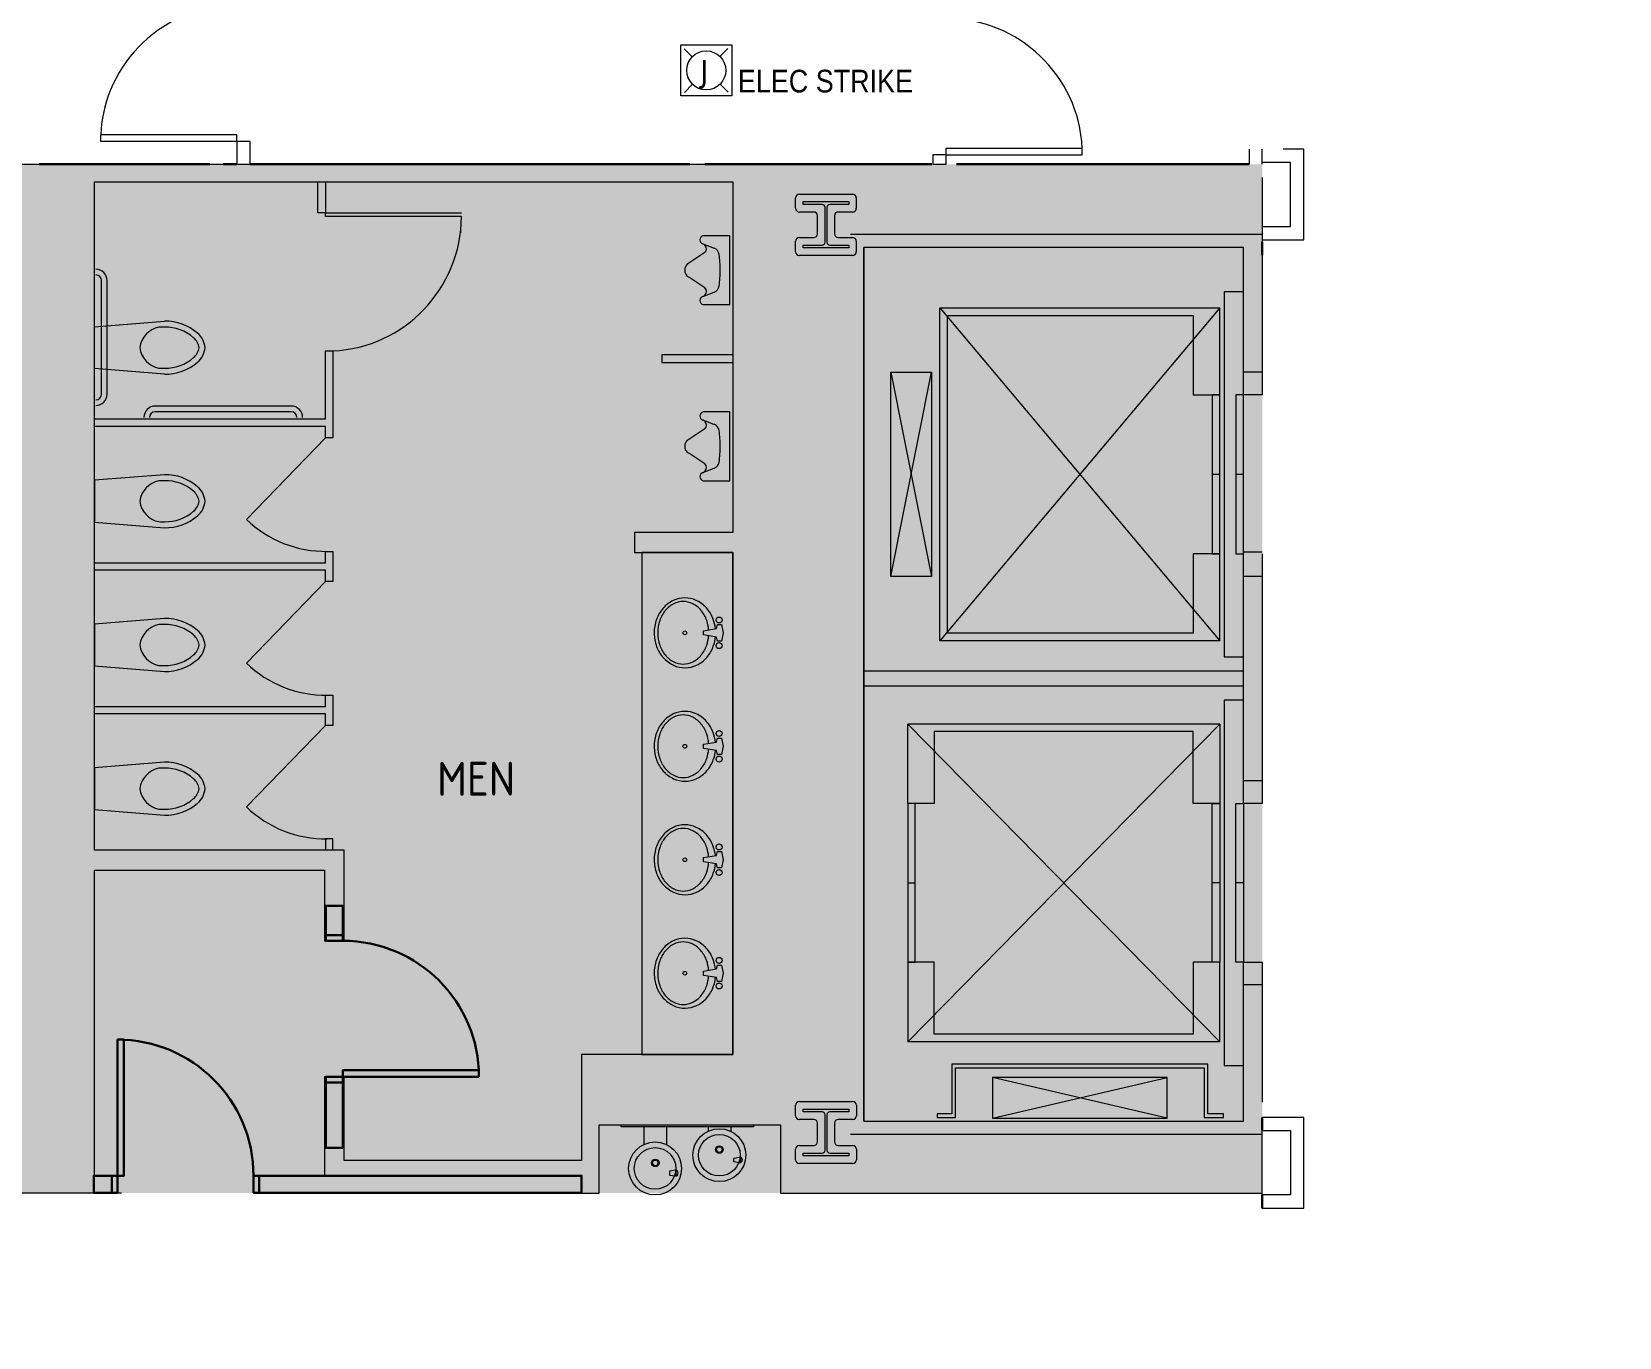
# Model space of a CAD drawing. Header units: inches. Extents: x 1 to 4637, y -664 to 702.
# Drawn here: x 2008 to 2427.8, y -156.7 to 188.4 of the extents above; entities that cross this region are included whole.
import ezdxf

# ---------------------------------------------------------------- set-up
doc = ezdxf.new("R2010")
doc.units = ezdxf.units.IN
doc.header["$MEASUREMENT"] = 0
for name, color, linetype, lineweight in [('A-ANNO-NOTE', 131, 'Continuous', 20), ('A-DETL-GENF', 92, 'Continuous', 9), ('A-DOOR', 31, 'Continuous', 9), ('A-WALL', 113, 'Continuous', 50), ('A-WALL-PATT', 111, 'Continuous', 13), ('B-BASE', 7, 'Continuous', 9), ('E-ELEC-FIXT-IDEN', 2, 'Continuous', 9), ('I-WALL', 2, 'Continuous', 9), ('MA-2900-8th-120718_dwg', 7, 'Continuous', 9), ('NABCA_dwg', 8, 'Continuous', 9), ('Q-CASE', 31, 'Continuous', 9), ('WB-N-Part', 7, 'Continuous', 9)]:
    doc.layers.add(name, color=color, linetype=linetype, lineweight=lineweight)
doc.styles.add('Arial_2', font='arial.ttf', dxfattribs={"width": 0.85, "height": 6})
doc.styles.add('ISOCP', font='isocp___.ttf', dxfattribs={"height": 9})
doc.styles.add('Tahoma', font='tahoma.ttf', dxfattribs={"height": 6})

# ---------------------------------------------------------------- blocks, each defined once
blk = doc.blocks.new('Single-Flush - 36_ x 96_-2399082-New Construction - Tel_Data_Elec Plan')
at = {"layer": 'A-DOOR', "color": 250, "lineweight": 20}
for p, q in [((16.25, -1.75), (16.25, -37.77)), ((18, -1.75), (16.25, -1.75)), ((18, -1.75), (18, -37.77)), ((18, -37.77), (16.25, -37.77))]:
    blk.add_line(p, q, dxfattribs=at)
at = {"layer": 'A-DOOR'}
blk.add_arc((18, -1.75), 36.07, 180, 267.2188, dxfattribs=at)
blk = doc.blocks.new('Single-Flush - 36_ x 96_-2399245-New Construction - Tel_Data_Elec Plan')
at = {"layer": 'A-DOOR', "color": 250, "lineweight": 20}
for p, q in [((16.25, 1.75), (16.25, 37.77)), ((18, 37.77), (16.25, 37.77)), ((18, 1.75), (18, 37.77)), ((18, 1.75), (16.25, 1.75))]:
    blk.add_line(p, q, dxfattribs=at)
at = {"layer": 'A-DOOR'}
blk.add_arc((18, 1.75), 36.07, 92.7812, 180, dxfattribs=at)
blk = doc.blocks.new('NABCA_dwg_MA-2900-8th-120718_dwg-2391440-New Construction - Test Fit Plan-2421454-New Construction - Tel_Data_Elec Plan')
at = {"layer": 'A-DOOR'}
h = blk.add_hatch(color=7, dxfattribs=at)
h.paths.add_polyline_path([(-7315.45, -3329.91), (-7310.95, -3329.91), (-7310.95, -3328.41), (-7315.45, -3328.41)], flags=0)
h.paths.add_polyline_path([(-7310.95, -3292.41), (-7310.95, -3290.91), (-7315.45, -3290.91), (-7315.45, -3292.41), (-7315.08, -3292.41)], flags=0)
h = blk.add_hatch(color=7, dxfattribs=at)
h.paths.add_polyline_path([(-7370.57, -3359.04), (-7370.57, -3354.54), (-7372.07, -3354.54), (-7372.07, -3359.04)], flags=0)
h.paths.add_polyline_path([(-7334.57, -3359.04), (-7333.07, -3359.04), (-7333.07, -3354.54), (-7334.57, -3354.54), (-7334.57, -3357.87)], flags=0)
at = {"layer": 'A-WALL-PATT', "lineweight": 9}
blk.add_hatch(color=7, dxfattribs=at).paths.add_polyline_path([(-7154.96, -3090.6), (-7067.83, -3090.6), (-7067.83, -3087.1), (-7759.87, -3087.1), (-7759.87, -3090.6), (-7161.8, -3090.6)], flags=0)
h = blk.add_hatch(color=7, dxfattribs=at)
h.paths.add_polyline_path([(-7315.45, -3347.16), (-7310.95, -3347.16), (-7310.95, -3329.91), (-7315.45, -3329.91), (-7315.45, -3339.19)], flags=0)
h.paths.add_polyline_path([(-7315.14, -3290.91), (-7310.95, -3290.91), (-7310.95, -3283.16), (-7315.45, -3283.16), (-7315.45, -3290.91)], flags=0)
h = blk.add_hatch(color=7, dxfattribs=at)
h.paths.add_polyline_path([(-7372.07, -3359.04), (-7372.07, -3354.54), (-7376.82, -3354.54), (-7376.82, -3359.04), (-7376.57, -3359.04)], flags=0)
h.paths.add_polyline_path([(-7315.82, -3359.04), (-7247.82, -3359.04), (-7247.82, -3354.54), (-7333.07, -3354.54), (-7333.07, -3359.04)], flags=0)
at = {"layer": 'B-BASE'}
h = blk.add_hatch(color=256, dxfattribs=at)
h.paths.add_polyline_path([(-7593.5, -3338.14), (-7593.5, -3342.64), (-7598.75, -3342.64), (-7598.75, -3338.14), (-7595, -3338.14)], flags=0)
h.paths.add_polyline_path([(-7557.5, -3342.64), (-7557.5, -3338.14), (-7542.25, -3338.14), (-7542.25, -3342.64), (-7556, -3342.64)], flags=0)
h.paths.add_polyline_path([(-7286.46, -3359.1), (-7243.2, -3359.1), (-7243.2, -3341.1), (-7195.2, -3341.1), (-7195.2, -3359.1), (-7067.83, -3359.1), (-7067.83, -3298.1), (-7072.83, -3298.1), (-7072.83, -3340.1), (-7173.2, -3340.1), (-7173.2, -3225.1), (-7072.83, -3225.1), (-7072.83, -3256.1), (-7067.83, -3256.1), (-7067.83, -3190.1), (-7072.83, -3190.1), (-7072.83, -3221.1), (-7173.2, -3221.1), (-7173.2, -3109.1), (-7072.83, -3109.1), (-7072.83, -3148.1), (-7067.83, -3148.1), (-7067.83, -3090.6), (-7462.51, -3090.6), (-7462.51, -3091.48), (-7745.1, -3090.61), (-7745.11, -3090.6), (-7759.87, -3090.65), (-7759.87, -3091.1), (-7761.87, -3091.1), (-7761.87, -3182.48), (-7859, -3182.48), (-7859, -3354.54), (-7857.87, -3354.48), (-7857.87, -3187.1), (-7761.87, -3187.1), (-7761.87, -3354.48), (-7815.5, -3354.48), (-7815.5, -3354.54), (-7740.21, -3354.54), (-7740.21, -3116.1), (-7640.21, -3116.1), (-7640.17, -3354.54), (-7640, -3354.54), (-7640, -3359.04), (-7698.21, -3359.04), (-7698.21, -3359.1), (-7632.09, -3359.1), (-7632.09, -3350.85), (-7615.35, -3350.85), (-7615.35, -3359.1), (-7602.73, -3359.1), (-7602.73, -3356.45), (-7593.52, -3356.45), (-7593.52, -3356.39), (-7598.75, -3356.39), (-7598.75, -3351.89), (-7593.43, -3351.89), (-7593.43, -3351.83), (-7599.48, -3351.83), (-7599.48, -3342.7), (-7593.48, -3342.7), (-7593.5, -3338.08), (-7599.48, -3338.08), (-7599.48, -3131.23), (-7439.82, -3131.23), (-7439.82, -3142.6), (-7396.82, -3142.6), (-7396.82, -3327.98), (-7539.48, -3327.98), (-7539.48, -3338.08), (-7557.52, -3338.08), (-7557.5, -3342.7), (-7551.48, -3342.7), (-7551.48, -3351.83), (-7557.48, -3351.83), (-7557.48, -3356.45), (-7551.48, -3356.45), (-7551.48, -3359.1), (-7370.57, -3359.1), (-7370.57, -3359.04), (-7376.82, -3359.04), (-7376.82, -3354.54), (-7370.57, -3354.54), (-7370.57, -3354.48), (-7376.57, -3354.48), (-7376.57, -3273.73), (-7315.82, -3273.73), (-7315.82, -3292.39), (-7315.45, -3292.39), (-7315.45, -3283.16), (-7310.95, -3283.16), (-7310.95, -3292.39), (-7310.57, -3292.39), (-7310.57, -3268.48), (-7376.57, -3268.48), (-7376.57, -3091.73), (-7207.85, -3091.73), (-7207.85, -3184.5), (-7233.85, -3184.5), (-7233.85, -3189.75), (-7207.85, -3189.75), (-7207.85, -3322.48), (-7247.82, -3322.48), (-7247.82, -3350.48), (-7310.57, -3350.48), (-7310.57, -3328.39), (-7315.82, -3328.41), (-7315.82, -3354.48), (-7334.57, -3354.48), (-7334.57, -3354.54), (-7247.82, -3354.54), (-7247.82, -3359.04), (-7334.57, -3359.04), (-7334.57, -3359.1), (-7289.96, -3359.1)], flags=0)
h.paths.add_polyline_path([(-7815.5, -3359.1), (-7734.21, -3359.1), (-7734.25, -3359.04), (-7815.5, -3359.04)], flags=0)
h.paths.add_polyline_path([(-7538.82, -3354.16), (-7549.72, -3350.07), (-7549.98, -3350.33), (-7549.98, -3349.98), (-7537.13, -3349.98), (-7537.99, -3352.1)], flags=0)
h.paths.add_polyline_path([(-7421.68, -3358.66), (-7538.82, -3358.66), (-7538.82, -3354.16), (-7396.82, -3354.16), (-7396.82, -3358.66)], flags=0)
h.paths.add_polyline_path([(-7548.14, -3357.6), (-7549.98, -3357.6), (-7549.98, -3352.1), (-7538.82, -3354.16), (-7548.14, -3357.03), (-7544.89, -3357.6)], flags=0)
h.paths.add_polyline_path([(-7554.5, -3356.39), (-7557.37, -3356.39), (-7557.37, -3351.89), (-7554.5, -3351.92), (-7554.5, -3354.59)], flags=0)
h.paths.add_polyline_path([(-7310.95, -3347.16), (-7315.45, -3347.16), (-7315.45, -3328.41), (-7310.95, -3328.41), (-7310.95, -3338.07)], flags=0)
h.paths.add_polyline_path([(-7526.75, -3345.6), (-7535.35, -3345.6), (-7535.35, -3333.6), (-7465.31, -3333.6), (-7465.31, -3345.6), (-7501.75, -3345.6)], flags=0)
h.paths.add_polyline_path([(-7396.82, -3345.6), (-7441.17, -3345.6), (-7441.17, -3333.6), (-7396.82, -3333.6)], flags=0)
h.paths.add_polyline_path([(-7626.98, -3334.58), (-7626.98, -3257.19), (-7602.98, -3257.19), (-7602.98, -3334.58), (-7615.35, -3334.58)], flags=0)
h.paths.add_polyline_path([(-7632.09, -3253.69), (-7632.09, -3184.57), (-7604.32, -3184.57), (-7604.32, -3253.69), (-7626.98, -3253.69)], flags=0)
h.paths.add_polyline_path([(-7629.21, -3181.07), (-7629.21, -3115.13), (-7602.98, -3115.13), (-7602.98, -3181.07), (-7626.98, -3181.07)], flags=0)
h.paths.add_polyline_path([(-7757.21, -3171.83), (-7757.21, -3168.2), (-7749.21, -3143.68), (-7749.21, -3145.6), (-7756.1, -3168.2)], flags=0)
h.paths.add_polyline_path([(-7421.68, -3139.1), (-7436.32, -3139.1), (-7436.32, -3115.1), (-7400.32, -3115.1), (-7400.32, -3139.1)], flags=0)
h.paths.add_polyline_path([(-7537.19, -3125.6), (-7599.48, -3125.6), (-7599.48, -3113.6), (-7463.01, -3113.6), (-7463.01, -3125.6), (-7533.69, -3125.6)], flags=0)
h.paths.add_polyline_path([(-7752.84, -3107.1), (-7752.84, -3101.24), (-7747.86, -3107.1), (-7749.21, -3107.1)], flags=0)
at = {"layer": 'A-DOOR', "color": 10, "lineweight": 30, "flags": 128}
for points in [[(-7315.45, -3290.91), (-7315.45, -3292.41), (-7310.95, -3292.41), (-7310.95, -3290.91)], [(-7370.57, -3318.54), (-7368.82, -3318.54), (-7368.82, -3354.54), (-7370.57, -3354.54)], [(-7310.95, -3329.91), (-7310.95, -3328.41), (-7315.45, -3328.41), (-7315.45, -3329.91)], [(-7274.95, -3328.41), (-7274.95, -3326.66), (-7310.95, -3326.66), (-7310.95, -3328.41)], [(-7372.07, -3354.54), (-7370.57, -3354.54), (-7370.57, -3359.04), (-7372.07, -3359.04)], [(-7334.57, -3359.04), (-7334.57, -3354.54), (-7333.07, -3354.54), (-7333.07, -3359.04)]]:
    blk.add_lwpolyline(points, close=True, dxfattribs=at)
at = {"layer": 'A-DOOR', "color": 10, "lineweight": 30}
for centre in [(-7310.95, -3328.41), (-7370.57, -3354.54)]:
    blk.add_arc(centre, 36, 0, 90, dxfattribs=at)
at = {"layer": 'A-WALL', "color": 10, "lineweight": 30}
for p, q in [((-7346.08, -3087.1), (-7391.21, -3087.1)), ((-7338.96, -3087.1), (-7342.58, -3087.1)), ((-7219.21, -3087.1), (-7335.46, -3087.1)), ((-7155.21, -3087.1), (-7215.21, -3087.1)), ((-7071.33, -3087.1), (-7148.68, -3087.1)), ((-7067.83, -3107.6), (-7067.83, -3111.1)), ((-7067.83, -3339.1), (-7067.83, -3342.6)), ((-7067.83, -3359.6), (-7067.83, -3363.1))]:
    blk.add_line(p, q, dxfattribs=at)
at = {"layer": 'A-WALL', "color": 10, "lineweight": 30, "flags": 128}
for points in [[(-7310.95, -3290.91), (-7310.95, -3283.16), (-7315.45, -3283.16), (-7315.45, -3290.91)], [(-7310.95, -3347.16), (-7310.95, -3329.91), (-7315.45, -3329.91), (-7315.45, -3347.16)], [(-7376.82, -3359.04), (-7372.07, -3359.04), (-7372.07, -3354.54), (-7376.82, -3354.54)], [(-7333.07, -3359.04), (-7247.82, -3359.04), (-7247.82, -3354.54), (-7333.07, -3354.54)]]:
    blk.add_lwpolyline(points, close=True, dxfattribs=at)
at = {"layer": 'B-BASE'}
for p, q in [((-7067.83, -3090.6), (-7067.83, -3107.6)), ((-7191.22, -3098.73), (-7191.22, -3095.98)), ((-7190.22, -3094.98), (-7176.18, -3094.98)), ((-7175.18, -3095.98), (-7175.18, -3098.73)), ((-7186.45, -3099.73), (-7190.22, -3099.73)), ((-7185.45, -3105.48), (-7185.45, -3100.73)), ((-7183.45, -3107.73), (-7183.45, -3098.48)), ((-7182.95, -3098.48), (-7182.95, -3107.73)), ((-7180.95, -3100.73), (-7180.95, -3105.48)), ((-7176.18, -3099.73), (-7179.95, -3099.73)), ((-7279.82, -3104.2), (-7279.82, -3105.2)), ((-7176.7, -3105.6), (-7067.83, -3105.6)), ((-7191.22, -3110.23), (-7191.22, -3107.48)), ((-7190.22, -3106.48), (-7186.45, -3106.48)), ((-7179.95, -3106.48), (-7176.18, -3106.48)), ((-7175.18, -3107.48), (-7175.18, -3110.23)), ((-7173.2, -3340.1), (-7173.2, -3109.1)), ((-7176.18, -3111.23), (-7190.22, -3111.23)), ((-7374.76, -3147.88), (-7374.76, -3117.88)), ((-7373.26, -3147.88), (-7373.26, -3117.88)), ((-7067.83, -3142.1), (-7072.83, -3142.1)), ((-7324.57, -3151.04), (-7360.57, -3151.04)), ((-7324.57, -3152.54), (-7360.57, -3152.54)), ((-7315.57, -3159.45), (-7336.44, -3181.01)), ((-7079.08, -3169.1), (-7081.08, -3169.1)), ((-7072.83, -3169.1), (-7074.83, -3169.1)), ((-7067.83, -3189.67), (-7072.83, -3189.67)), ((-7315.57, -3197.45), (-7336.44, -3219.01)), ((-7067.83, -3196.1), (-7072.83, -3196.1)), ((-7072.83, -3221.1), (-7173.2, -3221.1)), ((-7072.83, -3225.1), (-7173.2, -3225.1)), ((-7315.57, -3235.45), (-7336.44, -3257.01)), ((-7079.08, -3235.1), (-7161.58, -3235.1)), ((-7067.83, -3250.1), (-7072.83, -3250.1)), ((-7161.58, -3277.1), (-7159.58, -3277.1)), ((-7079.08, -3277.1), (-7081.08, -3277.1)), ((-7072.83, -3277.1), (-7074.83, -3277.1)), ((-7067.83, -3304.1), (-7072.83, -3304.1)), ((-7191.24, -3338.66), (-7191.24, -3335.91)), ((-7190.24, -3334.91), (-7176.16, -3334.91)), ((-7175.16, -3335.91), (-7175.16, -3338.66)), ((-7186.45, -3339.66), (-7190.24, -3339.66)), ((-7185.45, -3345.54), (-7185.45, -3340.66)), ((-7183.45, -3347.79), (-7183.45, -3338.41)), ((-7182.95, -3338.41), (-7182.95, -3347.79)), ((-7180.95, -3340.66), (-7180.95, -3345.54)), ((-7176.16, -3339.66), (-7179.95, -3339.66)), ((-7067.83, -3343.6), (-7176.7, -3343.6)), ((-7191.24, -3350.29), (-7191.24, -3347.54)), ((-7190.24, -3346.54), (-7186.45, -3346.54)), ((-7179.95, -3346.54), (-7176.16, -3346.54)), ((-7175.16, -3347.54), (-7175.16, -3350.29)), ((-7176.16, -3351.29), (-7190.24, -3351.29)), ((-7370.57, -3359.1), (-7370.57, -3359.04))]:
    blk.add_line(p, q, dxfattribs=at)
at = {"layer": 'B-BASE', "flags": 128}
for points in [[(-7310.95, -3292.39), (-7310.57, -3292.39), (-7310.57, -3268.48), (-7376.57, -3268.48), (-7376.57, -3091.73), (-7207.85, -3091.73), (-7207.85, -3184.5), (-7233.85, -3184.5), (-7233.85, -3189.75), (-7207.85, -3189.75), (-7207.85, -3322.48), (-7207.85, -3189.75), (-7231.85, -3189.75), (-7231.85, -3322.48), (-7207.85, -3322.48), (-7247.82, -3322.48), (-7247.82, -3350.48), (-7310.57, -3350.48), (-7310.57, -3328.39), (-7315.82, -3328.39), (-7315.82, -3354.48), (-7334.57, -3354.48), (-7334.57, -3354.54)], [(-7315.57, -3091.73), (-7315.57, -3099.95), (-7317.57, -3099.95), (-7317.57, -3091.73)], [(-7184.2, -3097.73), (-7189.22, -3097.73), (-7189.22, -3096.98), (-7177.18, -3096.98), (-7177.18, -3097.73), (-7182.2, -3097.73)], [(-7279.57, -3100.95), (-7315.57, -3100.95), (-7315.57, -3099.95), (-7279.57, -3099.95)], [(-7182.2, -3108.48), (-7177.18, -3108.48), (-7177.18, -3109.23), (-7189.22, -3109.23), (-7189.22, -3108.48), (-7184.2, -3108.48)], [(-7067.83, -3111.1), (-7067.83, -3113.6), (-7067.83, -3148.1), (-7072.83, -3148.1), (-7074.83, -3148.1), (-7074.83, -3190.1), (-7072.83, -3190.1), (-7072.83, -3148.1), (-7072.83, -3109.1), (-7173.2, -3109.1), (-7173.2, -3340.1), (-7072.83, -3340.1), (-7072.83, -3298.1), (-7074.83, -3298.1), (-7074.83, -3256.1), (-7072.83, -3256.1), (-7072.83, -3298.1), (-7067.83, -3298.1), (-7067.83, -3335.1)], [(-7369.51, -3359.1), (-7551.48, -3359.1), (-7551.48, -3356.45), (-7557.48, -3356.45), (-7557.48, -3351.83), (-7551.48, -3351.83), (-7551.48, -3342.7), (-7557.52, -3342.7), (-7557.52, -3338.08), (-7539.48, -3338.08), (-7539.48, -3327.98), (-7396.82, -3327.98), (-7396.82, -3143.4), (-7396.82, -3112.4), (-7396.82, -3111.6), (-7439.82, -3111.6), (-7439.82, -3142.6), (-7396.82, -3142.6)], [(-7072.83, -3120.83), (-7077.95, -3120.83), (-7077.95, -3169.1), (-7077.95, -3217.37), (-7072.83, -3217.37)], [(-7153.08, -3125.1), (-7079.08, -3213.1), (-7153.08, -3213.1), (-7153.08, -3125.1), (-7079.08, -3125.1), (-7153.08, -3213.1)], [(-7079.08, -3213.1), (-7079.08, -3190.1), (-7086.08, -3190.1), (-7086.08, -3211.1), (-7151.08, -3211.1), (-7151.08, -3127.1), (-7086.08, -3127.1), (-7086.08, -3148.1), (-7079.08, -3148.1), (-7079.08, -3125.1)], [(-7376.57, -3154.45), (-7315.57, -3154.45), (-7315.57, -3136.45), (-7313.57, -3136.45), (-7313.57, -3159.45), (-7315.57, -3159.45), (-7315.57, -3156.45), (-7376.57, -3156.45)], [(-7207.85, -3137.49), (-7226.6, -3137.49), (-7226.6, -3139.49), (-7207.85, -3139.49)], [(-7166.02, -3196.1), (-7166.02, -3142.1), (-7155.27, -3196.1)], [(-7166.02, -3142.1), (-7155.29, -3142.1), (-7155.29, -3196.1), (-7166.02, -3196.1), (-7155.27, -3142.1)], [(-7376.57, -3192.45), (-7315.57, -3192.45), (-7315.57, -3189.45), (-7313.57, -3189.45), (-7313.57, -3197.45), (-7315.57, -3197.45), (-7315.57, -3194.45), (-7376.57, -3194.45)], [(-7067.83, -3190.1), (-7067.83, -3256.1), (-7072.83, -3256.1), (-7072.83, -3190.1)], [(-7376.57, -3230.45), (-7315.57, -3230.45), (-7315.57, -3227.45), (-7313.57, -3227.45), (-7313.57, -3235.45), (-7315.57, -3235.45), (-7315.57, -3232.45), (-7376.57, -3232.45)], [(-7072.83, -3228.83), (-7077.95, -3228.83), (-7077.95, -3277.1), (-7077.95, -3325.37), (-7072.83, -3325.37)], [(-7079.08, -3319.1), (-7161.58, -3319.1), (-7079.08, -3235.1), (-7079.08, -3256.1), (-7086.08, -3256.1), (-7086.08, -3237.1), (-7154.58, -3237.1), (-7154.58, -3256.1), (-7161.58, -3256.1), (-7161.58, -3235.1), (-7079.08, -3319.1), (-7079.08, -3298.1), (-7081.08, -3298.1), (-7081.08, -3256.1), (-7079.08, -3256.1), (-7079.08, -3298.1), (-7086.08, -3298.1), (-7086.08, -3317.1), (-7154.58, -3317.1), (-7154.58, -3298.1), (-7161.58, -3298.1), (-7161.58, -3319.1)], [(-7313.57, -3268.48), (-7313.57, -3265.48), (-7315.57, -3265.48), (-7315.57, -3268.48)], [(-7370.57, -3354.54), (-7370.57, -3354.48), (-7376.57, -3354.48), (-7376.57, -3273.73), (-7315.82, -3273.73), (-7315.82, -3292.39), (-7315.45, -3292.39)], [(-7139.18, -3339.31), (-7092.97, -3339.31), (-7139.18, -3328.56)], [(-7092.97, -3339.31), (-7092.97, -3328.58), (-7139.18, -3328.58), (-7139.18, -3339.31), (-7092.97, -3328.56)], [(-7184.2, -3337.66), (-7189.24, -3337.66), (-7189.24, -3336.91), (-7177.16, -3336.91), (-7177.16, -3337.66), (-7182.2, -3337.66)], [(-7334.57, -3359.04), (-7334.57, -3359.1), (-7243.2, -3359.1), (-7243.2, -3341.1), (-7195.2, -3341.1), (-7195.2, -3359.1), (-7165.93, -3359.1), (-7067.83, -3359.1)], [(-7067.83, -3359.6), (-7067.83, -3354.1), (-7067.83, -3342.6)], [(-7182.2, -3348.54), (-7177.16, -3348.54), (-7177.16, -3349.29), (-7189.24, -3349.29), (-7189.24, -3348.54), (-7184.2, -3348.54)]]:
    blk.add_lwpolyline(points, dxfattribs=at)
for points in [[(-7079.08, -3148.1), (-7081.08, -3148.1), (-7081.08, -3190.1), (-7079.08, -3190.1)], [(-7161.58, -3298.1), (-7159.58, -3298.1), (-7159.58, -3256.1), (-7161.58, -3256.1)], [(-7116.08, -3325.03), (-7149.96, -3325.03), (-7149.96, -3338.17), (-7153.84, -3338.17), (-7153.84, -3339.17), (-7148.96, -3339.17), (-7148.96, -3326.03), (-7116.08, -3326.03), (-7083.19, -3326.03), (-7083.19, -3339.17), (-7078.07, -3339.17), (-7078.07, -3338.17), (-7082.19, -3338.17), (-7082.19, -3325.03)]]:
    blk.add_lwpolyline(points, close=True, dxfattribs=at)
at = {"layer": 'B-BASE'}
for centre, radius, start, end in [((-7190.22, -3095.98), 1, 90, 180), ((-7184.2, -3098.48), 0.75, 0, 90), ((-7182.2, -3098.48), 0.75, 90, 180), ((-7176.18, -3095.98), 1, 0, 90), ((-7315.32, -3100.75), 35.75, 272.803, 359.6698), ((-7190.22, -3098.73), 1, 180, 270), ((-7186.45, -3100.73), 1, 0, 90), ((-7179.95, -3100.73), 1, 90, 180), ((-7176.18, -3098.73), 1, 270, 0), ((-7186.45, -3105.48), 1, 270, 0), ((-7179.95, -3105.48), 1, 180, 270), ((-7190.22, -3107.48), 1, 90, 180), ((-7190.22, -3110.23), 1, 180, 270), ((-7184.2, -3107.73), 0.75, 270, 0), ((-7182.2, -3107.73), 0.75, 180, 270), ((-7176.18, -3107.48), 1, 0, 90), ((-7176.18, -3110.23), 1, 270, 0), ((-7376.26, -3117.88), 3, 0, 90), ((-7376.26, -3117.88), 1.5, 0, 90), ((-7376.26, -3147.88), 1.5, 270, 0), ((-7376.26, -3147.88), 3, 270, 0), ((-7360.57, -3154.04), 3, 90, 180), ((-7324.57, -3154.04), 3, 0, 90), ((-7360.57, -3154.04), 1.5, 90, 180), ((-7324.57, -3154.04), 1.5, 0, 90), ((-7315.57, -3159.45), 30, 225.9307, 270.9307), ((-7315.57, -3197.45), 30, 225.9307, 270.9307), ((-7315.57, -3235.45), 30, 225.9307, 270.9307), ((-7190.24, -3335.91), 1, 90, 180), ((-7176.16, -3335.91), 1, 0, 90), ((-7190.24, -3338.66), 1, 180, 270), ((-7186.45, -3340.66), 1, 0, 90), ((-7184.2, -3338.41), 0.75, 0, 90), ((-7182.2, -3338.41), 0.75, 90, 180), ((-7179.95, -3340.66), 1, 90, 180), ((-7176.16, -3338.66), 1, 270, 0), ((-7190.24, -3347.54), 1, 90, 180), ((-7186.45, -3345.54), 1, 270, 0), ((-7184.2, -3347.79), 0.75, 270, 0), ((-7182.2, -3347.79), 0.75, 180, 270), ((-7179.95, -3345.54), 1, 180, 270), ((-7176.16, -3347.54), 1, 0, 90), ((-7190.24, -3350.29), 1, 180, 270), ((-7176.16, -3350.29), 1, 270, 0)]:
    blk.add_arc(centre, radius, start, end, dxfattribs=at)
at = {"layer": 'MA-2900-8th-120718_dwg'}
for p, q in [((-7215.78, -3108.15), (-7212.72, -3109.29)), ((-7215.19, -3110.44), (-7219.5, -3113.29)), ((-7215.19, -3119.77), (-7219.5, -3116.93)), ((-7215.78, -3122.07), (-7212.72, -3120.92)), ((-7215.78, -3154.72), (-7212.72, -3155.87)), ((-7215.19, -3157.02), (-7219.5, -3159.86)), ((-7215.19, -3166.35), (-7219.5, -3163.5)), ((-7215.78, -3168.64), (-7212.72, -3167.5)), ((-7231.39, -3341.6), (-7231.39, -3346.28)), ((-7225.39, -3341.6), (-7225.39, -3346.28)), ((-7214.39, -3341.6), (-7214.39, -3342.78)), ((-7208.39, -3341.6), (-7208.39, -3342.78))]:
    blk.add_line(p, q, dxfattribs=at)
at = {"layer": 'MA-2900-8th-120718_dwg', "flags": 128}
for points in [[(-7215.7, -3124.2), (-7208.59, -3124.2), (-7208.59, -3115.11), (-7208.59, -3106.01), (-7215.7, -3106.01)], [(-7358.11, -3142.62), (-7376.57, -3141.13), (-7376.57, -3130.07), (-7358.11, -3128.58)], [(-7215.7, -3170.78), (-7208.59, -3170.78), (-7208.59, -3161.68), (-7208.59, -3152.59), (-7215.7, -3152.59)], [(-7358.11, -3169.18), (-7376.57, -3170.67), (-7376.57, -3181.73), (-7358.11, -3183.22)], [(-7358.11, -3207.18), (-7376.57, -3208.67), (-7376.57, -3219.73), (-7358.11, -3221.22)], [(-7358.11, -3245.18), (-7376.57, -3246.67), (-7376.57, -3257.73), (-7358.11, -3259.22)]]:
    blk.add_lwpolyline(points, dxfattribs=at)
for points in [[(-7215.57, -3211.56), (-7215.57, -3210.42), (-7212.15, -3209.87), (-7211.88, -3208.82), (-7210.79, -3208.82), (-7210.42, -3210.99), (-7210.79, -3213.16), (-7211.88, -3213.16), (-7212.15, -3212.11)], [(-7215.57, -3241.56), (-7215.57, -3240.42), (-7212.15, -3239.87), (-7211.88, -3238.82), (-7210.79, -3238.82), (-7210.42, -3240.99), (-7210.79, -3243.16), (-7211.88, -3243.16), (-7212.15, -3242.11)], [(-7215.57, -3271.56), (-7215.57, -3270.42), (-7212.15, -3269.87), (-7211.88, -3268.82), (-7210.79, -3268.82), (-7210.42, -3270.99), (-7210.79, -3273.16), (-7211.88, -3273.16), (-7212.15, -3272.11)], [(-7215.57, -3301.56), (-7215.57, -3300.42), (-7212.15, -3299.87), (-7211.88, -3298.82), (-7210.79, -3298.82), (-7210.42, -3300.99), (-7210.79, -3303.16), (-7211.88, -3303.16), (-7212.15, -3302.11)], [(-7237.39, -3341.1), (-7202.39, -3341.1), (-7202.39, -3341.6), (-7237.39, -3341.6)], [(-7207.53, -3349.85), (-7206.03, -3349.6), (-7205.83, -3349.85), (-7205.83, -3350.85), (-7206.03, -3351.1), (-7207.53, -3350.85)], [(-7223.03, -3353.1), (-7224.53, -3353.35), (-7224.53, -3354.35), (-7223.03, -3354.6), (-7222.83, -3354.35), (-7222.83, -3353.35)]]:
    blk.add_lwpolyline(points, close=True, dxfattribs=at)
at = {"layer": 'MA-2900-8th-120718_dwg'}
for centre, radius in [((-7211.46, -3207.6), 0.787), ((-7220.51, -3210.99), 0.5), ((-7211.46, -3214.37), 0.787), ((-7220.51, -3240.99), 0.5), ((-7211.46, -3237.6), 0.787), ((-7211.46, -3244.37), 0.787), ((-7211.46, -3267.6), 0.787), ((-7220.51, -3270.99), 0.5), ((-7211.46, -3274.37), 0.787), ((-7211.46, -3297.6), 0.787), ((-7220.51, -3300.99), 0.5), ((-7211.46, -3304.37), 0.787), ((-7211.39, -3349.1), 7), ((-7211.39, -3349.1), 5.5), ((-7228.39, -3352.6), 7), ((-7228.39, -3352.6), 5.5), ((-7211.39, -3347.6), 1), ((-7211.39, -3347.6), 0.75), ((-7228.33, -3351.13), 1), ((-7228.33, -3351.13), 0.75)]:
    blk.add_circle(centre, radius, dxfattribs=at)
for centre, radius, start, end in [((-7215.43, -3107.09), 1.11, 103.7769, 251.6863), ((-7216.23, -3109.51), 1.44, 38.2335, 71.6863), ((-7216.2, -3109.48), 1.39, 316.4417, 38.2335), ((-7213.42, -3111.17), 2, 6.7358, 69.5392), ((-7218.66, -3114.95), 1.86, 116.8224, 184.8537), ((-7249.09, -3115.38), 37.93, 0.4105, 6.7358), ((-7218.66, -3115.26), 1.86, 175.1463, 243.1776), ((-7249.09, -3114.83), 37.93, 353.2642, 359.5895), ((-7215.43, -3123.12), 1.11, 108.3137, 256.2231), ((-7216.23, -3120.7), 1.44, 288.3137, 321.7665), ((-7216.2, -3120.73), 1.39, 321.7665, 43.5583), ((-7213.42, -3119.05), 2, 290.4608, 353.2642), ((-7358.49, -3136.29), 6.17, 100.0736, 173.6139), ((-7357.77, -3169.35), 39.18, 90.47, 92.6224), ((-7357.92, -3141.66), 13.08, 49.1906, 90.8431), ((-7357.92, -3141.66), 11.49, 49.1906, 90.8431), ((-7358.49, -3134.91), 6.17, 186.3861, 259.9264), ((-7353.16, -3136.16), 4.22, 7.5933, 49.1906), ((-7353.16, -3135.04), 4.22, 310.8094, 352.4067), ((-7353.16, -3136.16), 5.81, 5.5091, 49.1906), ((-7353.16, -3135.04), 5.81, 310.8094, 354.4909), ((-7357.92, -3129.54), 13.08, 269.1568, 310.8094), ((-7357.92, -3129.54), 11.49, 269.1568, 310.8094), ((-7357.77, -3101.85), 39.18, 267.3775, 269.53), ((-7215.43, -3153.67), 1.11, 103.7769, 251.6863), ((-7216.23, -3156.09), 1.44, 38.2335, 71.6863), ((-7216.2, -3156.06), 1.39, 316.4417, 38.2335), ((-7213.42, -3157.74), 2, 6.7358, 69.5392), ((-7218.66, -3161.52), 1.86, 116.8224, 184.8537), ((-7249.09, -3161.95), 37.93, 0.4105, 6.7358), ((-7218.66, -3161.84), 1.86, 175.1463, 243.1776), ((-7249.09, -3161.41), 37.93, 353.2642, 359.5895), ((-7357.92, -3182.26), 13.08, 49.1906, 90.8432), ((-7215.43, -3169.7), 1.11, 108.3137, 256.2231), ((-7216.23, -3167.28), 1.44, 288.3137, 321.7665), ((-7216.2, -3167.31), 1.39, 321.7665, 43.5583), ((-7213.42, -3165.62), 2, 290.4608, 353.2642), ((-7358.49, -3176.89), 6.17, 100.0736, 173.6139), ((-7357.77, -3209.95), 39.18, 90.47, 92.6225), ((-7357.92, -3182.26), 11.49, 49.1906, 90.8432), ((-7353.16, -3176.76), 5.81, 5.5091, 49.1906), ((-7358.49, -3175.52), 6.17, 186.3861, 259.9264), ((-7353.16, -3176.76), 4.22, 7.5933, 49.1906), ((-7353.16, -3175.64), 4.22, 310.8094, 352.4067), ((-7353.16, -3175.64), 5.81, 310.8094, 354.4909), ((-7357.77, -3142.46), 39.18, 267.3776, 269.53), ((-7357.92, -3170.14), 13.08, 269.1569, 310.8094), ((-7357.92, -3170.14), 11.49, 269.1569, 310.8094), ((-7220.03, -3209.92), 8.28, 115.5284, 138.9765), ((-7220.51, -3208.93), 7.18, 90.3147, 115.5284), ((-7220.95, -3208.23), 5.53, 90, 116.9681), ((-7220.95, -3208.23), 5.53, 63.0319, 90), ((-7220.51, -3208.93), 7.18, 65.1011, 90.3147), ((-7220.97, -3209.93), 8.28, 41.6529, 65.1011), ((-7219.29, -3210.57), 9.26, 138.9765, 160.2937), ((-7219.21, -3210.43), 8.39, 140.8524, 161.3662), ((-7220.27, -3209.56), 7.02, 116.9681, 140.8524), ((-7221.62, -3209.56), 7.02, 39.1476, 63.0319), ((-7222.68, -3210.43), 8.39, 18.6338, 39.1476), ((-7221.7, -3210.58), 9.26, 20.3357, 41.6529), ((-7358.49, -3214.89), 6.17, 100.0736, 173.6139), ((-7357.77, -3247.95), 39.18, 90.47, 92.6225), ((-7357.92, -3220.26), 13.08, 49.1906, 90.8432), ((-7357.92, -3220.26), 11.49, 49.1906, 90.8432), ((-7353.16, -3214.76), 5.81, 5.5091, 49.1906), ((-7218.14, -3210.98), 10.48, 160.2937, 180.3147), ((-7218.14, -3210.98), 10.48, 180.3147, 200.3357), ((-7217.54, -3210.99), 10.15, 161.3662, 180), ((-7217.54, -3210.99), 10.15, 180, 198.6338), ((-7224.35, -3210.99), 10.15, 4.4347, 18.6338), ((-7222.85, -3211), 10.48, 5.9826, 20.3357), ((-7358.49, -3213.52), 6.17, 186.3861, 259.9264), ((-7353.16, -3214.76), 4.22, 7.5933, 49.1906), ((-7353.16, -3213.64), 4.22, 310.8094, 352.4067), ((-7353.16, -3213.64), 5.81, 310.8094, 354.4909), ((-7219.29, -3211.4), 9.26, 200.3357, 221.6529), ((-7219.21, -3211.55), 8.39, 198.6338, 219.1476), ((-7222.68, -3211.55), 8.39, 320.8524, 341.3662), ((-7224.35, -3210.99), 10.15, 341.3662, 355.5653), ((-7221.7, -3211.42), 9.26, 318.9765, 340.2937), ((-7222.85, -3211), 10.48, 340.2937, 354.1778), ((-7357.92, -3208.14), 13.08, 269.1569, 310.8094), ((-7357.92, -3208.14), 11.49, 269.1569, 310.8094), ((-7220.02, -3212.05), 8.28, 221.6529, 245.1011), ((-7220.27, -3212.41), 7.02, 219.1476, 243.0319), ((-7220.48, -3213.05), 7.18, 245.1011, 270.3147), ((-7220.95, -3213.74), 5.53, 243.0319, 270), ((-7220.95, -3213.74), 5.53, 270, 296.9681), ((-7220.48, -3213.05), 7.18, 270.3147, 295.5284), ((-7221.62, -3212.41), 7.02, 296.9681, 320.8524), ((-7220.96, -3212.06), 8.28, 295.5284, 318.9765), ((-7357.77, -3180.46), 39.18, 267.3776, 269.53), ((-7220.51, -3238.93), 7.18, 90.3147, 115.5284), ((-7220.51, -3238.93), 7.18, 65.1011, 90.3147), ((-7219.29, -3240.57), 9.26, 138.9765, 160.2937), ((-7219.21, -3240.43), 8.39, 140.8524, 161.3662), ((-7220.03, -3239.92), 8.28, 115.5284, 138.9765), ((-7220.27, -3239.56), 7.02, 116.9681, 140.8524), ((-7220.95, -3238.23), 5.53, 90, 116.9681), ((-7220.95, -3238.23), 5.53, 63.0319, 90), ((-7221.62, -3239.56), 7.02, 39.1476, 63.0319), ((-7220.97, -3239.93), 8.28, 41.6529, 65.1011), ((-7222.68, -3240.43), 8.39, 18.6338, 39.1476), ((-7221.7, -3240.58), 9.26, 20.3357, 41.6529), ((-7218.14, -3240.98), 10.48, 160.2937, 180.3147), ((-7217.54, -3240.99), 10.15, 161.3662, 180), ((-7224.35, -3240.99), 10.15, 4.4347, 18.6338), ((-7222.85, -3241), 10.48, 5.9826, 20.3357), ((-7218.14, -3240.98), 10.48, 180.3147, 200.3357), ((-7219.29, -3241.4), 9.26, 200.3357, 221.6529), ((-7217.54, -3240.99), 10.15, 180, 198.6338), ((-7219.21, -3241.55), 8.39, 198.6338, 219.1476), ((-7222.68, -3241.55), 8.39, 320.8524, 341.3662), ((-7224.35, -3240.99), 10.15, 341.3662, 355.5653), ((-7221.7, -3241.42), 9.26, 318.9765, 340.2937), ((-7222.85, -3241), 10.48, 340.2937, 354.1778), ((-7358.49, -3252.89), 6.17, 100.0736, 173.6139), ((-7357.77, -3285.95), 39.18, 90.47, 92.6225), ((-7357.92, -3258.26), 13.08, 49.1906, 90.8432), ((-7357.92, -3258.26), 11.49, 49.1906, 90.8432), ((-7353.16, -3252.76), 5.81, 5.5091, 49.1906), ((-7220.02, -3242.05), 8.28, 221.6529, 245.1011), ((-7220.27, -3242.41), 7.02, 219.1476, 243.0319), ((-7220.95, -3243.74), 5.53, 243.0319, 270), ((-7220.95, -3243.74), 5.53, 270, 296.9681), ((-7221.62, -3242.41), 7.02, 296.9681, 320.8524), ((-7220.96, -3242.06), 8.28, 295.5284, 318.9765), ((-7358.49, -3251.52), 6.17, 186.3861, 259.9264), ((-7353.16, -3252.76), 4.22, 7.5933, 49.1906), ((-7353.16, -3251.64), 4.22, 310.8094, 352.4067), ((-7353.16, -3251.64), 5.81, 310.8094, 354.4909), ((-7220.48, -3243.05), 7.18, 245.1011, 270.3147), ((-7220.48, -3243.05), 7.18, 270.3147, 295.5284), ((-7357.92, -3246.14), 13.08, 269.1569, 310.8094), ((-7357.92, -3246.14), 11.49, 269.1569, 310.8094), ((-7357.77, -3218.46), 39.18, 267.3776, 269.53), ((-7219.29, -3270.57), 9.26, 138.9765, 160.2937), ((-7219.21, -3270.43), 8.39, 140.8524, 161.3662), ((-7220.03, -3269.92), 8.28, 115.5284, 138.9765), ((-7220.27, -3269.56), 7.02, 116.9681, 140.8524), ((-7220.51, -3268.93), 7.18, 90.3147, 115.5284), ((-7220.95, -3268.23), 5.53, 90, 116.9681), ((-7220.95, -3268.23), 5.53, 63.0319, 90), ((-7220.51, -3268.93), 7.18, 65.1011, 90.3147), ((-7221.62, -3269.56), 7.02, 39.1476, 63.0319), ((-7220.97, -3269.93), 8.28, 41.6529, 65.1011), ((-7222.68, -3270.43), 8.39, 18.6338, 39.1476), ((-7221.7, -3270.58), 9.26, 20.3357, 41.6529), ((-7218.14, -3270.98), 10.48, 160.2937, 180.3147), ((-7217.54, -3270.99), 10.15, 161.3662, 180), ((-7224.35, -3270.99), 10.15, 4.4347, 18.6338), ((-7222.85, -3271), 10.48, 5.9826, 20.3357), ((-7218.14, -3270.98), 10.48, 180.3147, 200.3357), ((-7217.54, -3270.99), 10.15, 180, 198.6338), ((-7224.35, -3270.99), 10.15, 341.3662, 355.5653), ((-7222.85, -3271), 10.48, 340.2937, 354.1778), ((-7219.29, -3271.4), 9.26, 200.3357, 221.6529), ((-7219.21, -3271.55), 8.39, 198.6338, 219.1476), ((-7220.02, -3272.05), 8.28, 221.6529, 245.1011), ((-7220.27, -3272.41), 7.02, 219.1476, 243.0319), ((-7221.62, -3272.41), 7.02, 296.9681, 320.8524), ((-7220.96, -3272.06), 8.28, 295.5284, 318.9765), ((-7222.68, -3271.55), 8.39, 320.8524, 341.3662), ((-7221.7, -3271.42), 9.26, 318.9765, 340.2937), ((-7220.48, -3273.05), 7.18, 245.1011, 270.3147), ((-7220.95, -3273.74), 5.53, 243.0319, 270), ((-7220.95, -3273.74), 5.53, 270, 296.9681), ((-7220.48, -3273.05), 7.18, 270.3147, 295.5284), ((-7219.29, -3300.57), 9.26, 138.9765, 160.2937), ((-7220.03, -3299.92), 8.28, 115.5284, 138.9765), ((-7220.27, -3299.56), 7.02, 116.9681, 140.8524), ((-7220.51, -3298.93), 7.18, 90.3147, 115.5284), ((-7220.95, -3298.23), 5.53, 90, 116.9681), ((-7220.95, -3298.23), 5.53, 63.0319, 90), ((-7220.51, -3298.93), 7.18, 65.1011, 90.3147), ((-7221.62, -3299.56), 7.02, 39.1476, 63.0319), ((-7220.97, -3299.93), 8.28, 41.6529, 65.1011), ((-7221.7, -3300.58), 9.26, 20.3357, 41.6529), ((-7218.14, -3300.98), 10.48, 160.2937, 180.3147), ((-7217.54, -3300.99), 10.15, 161.3662, 180), ((-7219.21, -3300.43), 8.39, 140.8524, 161.3662), ((-7222.68, -3300.43), 8.39, 18.6338, 39.1476), ((-7224.35, -3300.99), 10.15, 4.4347, 18.6338), ((-7222.85, -3301), 10.48, 5.9826, 20.3357), ((-7218.14, -3300.98), 10.48, 180.3147, 200.3357), ((-7217.54, -3300.99), 10.15, 180, 198.6338), ((-7224.35, -3300.99), 10.15, 341.3662, 355.5653), ((-7222.85, -3301), 10.48, 340.2937, 354.1778), ((-7219.29, -3301.4), 9.26, 200.3357, 221.6529), ((-7219.21, -3301.55), 8.39, 198.6338, 219.1476), ((-7220.02, -3302.05), 8.28, 221.6529, 245.1011), ((-7220.27, -3302.41), 7.02, 219.1476, 243.0319), ((-7221.62, -3302.41), 7.02, 296.9681, 320.8524), ((-7220.96, -3302.06), 8.28, 295.5284, 318.9765), ((-7222.68, -3301.55), 8.39, 320.8524, 341.3662), ((-7221.7, -3301.42), 9.26, 318.9765, 340.2937), ((-7220.48, -3303.05), 7.18, 245.1011, 270.3147), ((-7220.95, -3303.74), 5.53, 243.0319, 270), ((-7220.95, -3303.74), 5.53, 270, 296.9681), ((-7220.48, -3303.05), 7.18, 270.3147, 295.5284), ((-7206.03, -3350.35), 0.75, 270.0012, 89.9988), ((-7223.03, -3353.85), 0.75, 270.0012, 89.9988)]:
    blk.add_arc(centre, radius, start, end, dxfattribs=at)
at = {"layer": 'WB-N-Part'}
for p, q in [((-7071.33, -3083.1), (-7071.33, -3087.1)), ((-7067.83, -3087.1), (-7067.83, -3083.1))]:
    blk.add_line(p, q, dxfattribs=at)
at = {"layer": 'WB-N-Part', "flags": 128}
for points in [[(-7067.83, -3107.1), (-7056.83, -3107.1), (-7056.83, -3083.1), (-7062.33, -3083.1)], [(-7067.83, -3103.6), (-7060.33, -3103.6), (-7060.33, -3086.6), (-7067.83, -3086.6)], [(-7067.83, -3363.1), (-7056.83, -3363.1), (-7056.83, -3339.1), (-7067.83, -3339.1)], [(-7067.83, -3342.6), (-7060.33, -3342.6), (-7060.33, -3359.6), (-7067.83, -3359.6)]]:
    blk.add_lwpolyline(points, dxfattribs=at)
at = {"layer": 'B-BASE', "insert": (-7275.71, -3245.08), "char_height": 9, "width": 29.0344, "attachment_point": 2, "line_spacing_factor": 1.478621, "style": 'ISOCP'}
blk.add_mtext('MEN', dxfattribs=at)
blk = doc.blocks.new('NABCA_dwg-2391440-New Construction - Tel_Data_Elec Plan')
at = {"layer": 'A-WALL', "color": 250, "lineweight": 20}
for p, q in [((2707.27, 153.4), (2711.27, 153.4)), ((2883.27, 153.4), (2887.27, 153.4))]:
    blk.add_line(p, q, dxfattribs=at)
at = {"layer": 'Q-CASE', "color": 50, "lineweight": 13}
for p, q in [((2592.27, 153.4), (2763.52, 153.4)), ((2767.02, 153.4), (2779.99, 153.4))]:
    blk.add_line(p, q, dxfattribs=at)
blk.add_blockref('NABCA_dwg_MA-2900-8th-120718_dwg-2391440-New Construction - Test Fit Plan-2421454-New Construction - Tel_Data_Elec Plan', (10102.48, 3240.5))

msp = doc.modelspace()

# ---------------------------------------------------------------- hatches: boundary and pattern name
at = {"layer": 'A-DETL-GENF'}
h = msp.add_hatch(color=9, dxfattribs=at)
h.paths.add_polyline_path([(3454.41, -656.64), (3526.04, -656.64), (3526.04, -625.6), (3525.54, -625.6), (3525.54, -614.1), (3537.66, -614.1), (3537.66, -630.43), (3554.37, -630.43), (3554.37, -645.98), (3643.41, -645.98), (3643.41, -656.1), (3643.04, -656.1), (3643.04, -656.64), (3822.04, -656.64), (3822.04, 227.4), (3820.41, 227.4), (3820.41, 226.9), (3811.41, 226.9), (3811.41, 279.65), (3797.41, 279.65), (3797.41, 285.65), (3801.04, 285.65), (3801.04, 289.15), (3797.41, 289.15), (3797.41, 295.15), (3811.41, 295.15), (3811.41, 347.9), (3821.54, 347.9), (3821.54, 347.4), (3822.04, 347.4), (3822.04, 693.36), (2249.79, 693.36), (2249.79, 690.9), (2264.04, 690.9), (2264.04, 683.42), (2264.33, 682.82), (2264.33, 674.27), (2259.87, 674.27), (2259.87, 670.9), (2249.79, 670.9), (2249.79, 215.4), (3258.78, 215.4), (3258.78, 129.86), (3257.03, 129.86), (3257.03, 128.36), (3258.78, 128.36), (3258.78, 43.36), (3257.58, 43.36), (3257.58, 35.36), (3258.78, 35.36), (3258.78, -118.6), (3066.67, -118.64), (3066.67, -176.64), (3330.04, -176.64), (3330.04, -656.64), (3436.21, -656.64)], flags=0)
h.paths.add_polyline_path([(3454.41, -656.1), (3432.04, -656.1), (3432.04, -648.6), (3431.66, -648.6), (3431.66, -639.48), (3436.21, -639.48), (3436.21, -633.43), (3454.41, -633.43), (3454.41, -614.01), (3466.41, -614.01), (3466.41, -625.6), (3466.04, -625.6), (3466.04, -656.1)], flags=0)
h.paths.add_polyline_path([(3815.54, -650.1), (3795.66, -650.1), (3795.66, -630.1), (3815.54, -630.1), (3815.54, -645.98)], flags=0)
h.paths.add_polyline_path([(1691, -118.6), (1703.04, -118.6), (1703, -114.04), (1761.08, -114.04), (1761.04, 124.4), (1661.04, 124.4), (1661.04, -114.04), (1667, -114.04), (1667.04, -118.6)], flags=0)
h.paths.add_polyline_path([(1585.63, -118.6), (1585.75, -118.6), (1585.75, -118.54), (1585.63, -118.54), (1585.63, -114.04), (1585.75, -114.04), (1585.75, -113.98), (1639.38, -113.98), (1639.38, 53.4), (1543.38, 53.4), (1543.38, -113.98), (1549.75, -113.98), (1549.75, -118.6)], flags=0)
h.paths.add_polyline_path([(2193.4, -118.6), (2206.05, -118.6), (2206.05, -100.6), (2158.05, -100.6), (2158.05, -118.6), (2173.79, -118.6)], flags=0)
h.paths.add_polyline_path([(2066.68, -118.6), (2066.68, -113.98), (2085.43, -113.98), (2085.43, -87.91), (2090.68, -87.91), (2090.68, -109.98), (2153.43, -109.98), (2153.43, -81.98), (2193.4, -81.98), (2193.4, 50.75), (2167.4, 50.75), (2167.4, 56), (2193.4, 56), (2193.4, 148.77), (2024.68, 148.77), (2024.68, -27.98), (2090.68, -27.98), (2090.68, -51.89), (2085.43, -51.89), (2085.43, -33.23), (2024.68, -33.23), (2024.68, -113.98), (2030.68, -113.98), (2030.68, -118.6)], flags=0)
h.paths.add_polyline_path([(1801.77, -118.6), (1849.77, -118.6), (1849.77, -115.95), (1843.77, -115.95), (1843.77, -111.33), (1849.77, -111.33), (1849.77, -102.2), (1843.75, -102.2), (1843.75, -97.58), (1861.77, -97.58), (1861.77, -87.48), (2004.43, -87.48), (2004.43, 97.9), (1961.43, 97.9), (1961.43, 109.27), (1801.77, 109.27), (1801.77, -97.58), (1807.75, -97.58), (1807.75, -102.2), (1801.77, -102.2), (1801.77, -111.33), (1807.82, -111.33), (1807.82, -111.39), (1807.88, -111.39), (1807.88, -115.89), (1807.72, -115.89), (1807.72, -115.95), (1798.52, -115.95), (1798.52, -118.6), (1801.37, -118.6)], flags=0)
h.paths.add_polyline_path([(1785.9, -118.6), (1785.9, -110.35), (1769.16, -110.35), (1769.16, -118.6), (1774.27, -118.6)], flags=0)
h.paths.add_polyline_path([(2984.77, -118.6), (2987.1, -118.6), (2985.94, -117.29), (2984.52, -118.6)], flags=0)
h.paths.add_polyline_path([(3254.16, -113.98), (3254.16, 34.04), (3248.16, 34.04), (3248.16, 38.66), (3254.16, 38.66), (3254.16, 148.77), (3248.16, 148.77), (3248.16, 153.4), (3212.16, 153.4), (3212.16, 148.77), (3158.16, 148.77), (3158.16, 38.66), (3212.16, 38.66), (3212.16, 34.1), (3158.16, 34.04), (3158.16, -113.98), (3167.57, -113.98)], flags=0)
h.paths.add_polyline_path([(2639.25, -113.98), (2796.51, -113.98), (2796.51, 36.77), (2730.51, 36.77), (2730.51, 71.94), (2735.76, 72.02), (2735.76, 70.39), (2735.83, 70.39), (2735.83, 42.02), (2796.51, 42.02), (2796.51, 148.77), (2790.51, 148.77), (2790.51, 153.4), (2753.17, 153.4), (2753.17, 149.9), (2754.51, 149.9), (2754.51, 148.77), (2735.76, 148.77), (2735.76, 144.14), (2735.83, 144.14), (2735.83, 106.39), (2731.33, 106.39), (2731.33, 108.02), (2730.6, 108.02), (2730.51, 144.77), (2661.75, 144.77), (2661.75, 118.77), (2603.75, 118.77), (2603.75, -7.98), (2669.75, -7.98), (2669.75, -13.23), (2603.75, -13.23), (2603.75, -113.98)], flags=0)
h.paths.add_polyline_path([(3421.71, -113.6), (3418.08, -113.6), (3418.08, -77.9), (3451.53, -77.9), (3451.53, -113.6), (3446.53, -113.6)], flags=0)
h.paths.add_polyline_path([(3810.4, -110.35), (3797.41, -110.35), (3797.41, -94.85), (3810.4, -94.85)], flags=0)
h.paths.add_polyline_path([(1871, -105.1), (1935.94, -105.1), (1935.94, -93.1), (1865.9, -93.1), (1865.9, -105.1)], flags=0)
h.paths.add_polyline_path([(1979.57, -105.1), (2004.43, -105.1), (2004.43, -93.1), (1960.08, -93.1), (1960.08, -105.1)], flags=0)
h.paths.add_polyline_path([(2245.1, -99.6), (2328.42, -99.6), (2328.42, -57.6), (2333.42, -57.6), (2333.42, -15.6), (2328.42, -15.6), (2328.42, 15.4), (2228.05, 15.4), (2228.05, -99.6), (2241.6, -99.6)], flags=0)
h.paths.add_polyline_path([(2554.75, -96.6), (2568.05, -96.6), (2568.05, 15.4), (2467.67, 15.4), (2467.67, -15.6), (2462.67, -15.6), (2462.67, -57.6), (2467.67, -57.6), (2467.67, -96.6), (2551.25, -96.6)], flags=0)
h.paths.add_polyline_path([(1785.9, -94.08), (1798.27, -94.08), (1798.27, -16.69), (1774.27, -16.69), (1774.27, -94.08)], flags=0)
h.paths.add_polyline_path([(2995.42, -90.6), (3019.42, -90.6), (3019.42, -24.6), (2995.42, -24.6), (2995.42, -89.6)], flags=0)
h.paths.add_polyline_path([(2836.12, -90.6), (2837.29, -90.6), (2837.29, -36.6), (2820.26, -36.6), (2820.26, -90.6)], flags=0)
h.paths.add_polyline_path([(3048.77, -89.6), (3134.92, -89.6), (3134.92, 148.9), (3070.42, 148.9), (3070.42, 153.4), (3039.21, 153.4), (3038.92, 148.9), (3034.92, 148.9), (3034.92, -89.6), (3042.58, -89.6)], flags=0)
h.paths.add_polyline_path([(2840.79, -74.48), (2991.92, -74.48), (2991.92, 131.37), (2985.96, 131.37), (2985.96, 131.5), (2985.89, 131.5), (2985.89, 136), (2991.96, 136), (2991.96, 146.12), (2985.94, 146.12), (2985.96, 150.75), (2991.96, 150.75), (2991.96, 153.4), (2943.96, 153.4), (2943.96, 150.75), (2949.94, 150.75), (2949.92, 146.12), (2943.96, 146.12), (2943.96, 136), (2949.96, 136), (2949.96, 131.37), (2931.96, 131.37), (2931.96, 122.27), (2816.76, 122.27), (2816.76, -32.27), (2840.79, -32.27), (2840.79, -36.6)], flags=0)
h.paths.add_polyline_path([(3025.92, -21.1), (3025.92, 46.34), (2996.84, 46.34), (2996.84, -21.1), (3019.42, -21.1)], flags=0)
h.paths.add_polyline_path([(1770.51, -13.19), (1796.93, -13.19), (1796.93, 55.93), (1769.16, 55.93), (1769.16, -13.19)], flags=0)
h.paths.add_polyline_path([(2241.6, 19.4), (2328.42, 19.4), (2328.42, 50.4), (2333.42, 50.4), (2333.42, 92.4), (2328.42, 92.4), (2328.42, 131.4), (2228.05, 131.4), (2228.05, 19.4)], flags=0)
h.paths.add_polyline_path([(2568.05, 19.4), (2568.05, 131.4), (2467.67, 131.4), (2467.67, 92.4), (2462.67, 92.4), (2462.67, 50.4), (2467.67, 50.4), (2467.67, 19.4)], flags=0)
h.paths.add_polyline_path([(2996.84, 49.84), (3019.42, 49.84), (3019.42, 127.87), (2995.42, 127.87), (2995.42, 49.84)], flags=0)
h.paths.add_polyline_path([(1772.04, 59.43), (1798.27, 59.43), (1798.27, 125.36), (1772.04, 125.36), (1772.04, 76.03)], flags=0)
h.paths.add_polyline_path([(1964.93, 101.4), (2000.93, 101.4), (2000.93, 125.4), (1964.93, 125.4), (1964.93, 102.61)], flags=0)
h.paths.add_polyline_path([(3421.58, 114.85), (3418.08, 114.85), (3418.08, 149.23), (3451.53, 149.23), (3451.53, 114.85), (3421.71, 114.85)], flags=0)
h.paths.add_polyline_path([(1867.56, 114.9), (1938.23, 114.9), (1938.23, 126.9), (1801.77, 126.9), (1801.77, 114.9), (1864.06, 114.9)], flags=0)
h.paths.add_polyline_path([(2816.76, 127.9), (2838.31, 127.9), (2838.31, 139.9), (2806.48, 139.9), (2806.48, 127.9), (2811.17, 127.9)], flags=0)
h.paths.add_polyline_path([(2911.67, 127.9), (2927.84, 127.9), (2927.84, 139.9), (2857.8, 139.9), (2857.8, 127.9)], flags=0)
h.paths.add_polyline_path([(2656.88, 134.4), (2657.13, 153.4), (2609.13, 153.4), (2609.13, 134.4)], flags=0)
h.paths.add_polyline_path([(3007.79, 145.15), (3025.92, 145.15), (3025.92, 153.4), (3007.79, 153.4), (3007.79, 146.12)], flags=0)
h.paths.add_polyline_path([(2792.17, 149.9), (2792.17, 153.4), (2790.67, 153.4), (2790.67, 149.9)], flags=0)
h.paths.add_polyline_path([(3533.54, 637.9), (3522.66, 637.9), (3522.66, 649.4), (3523.04, 649.4), (3523.04, 692.4), (3643.04, 692.4), (3643.04, 690.9), (3643.54, 690.9), (3643.54, 680.77), (3552.57, 680.77), (3552.57, 670.35), (3534.66, 670.35), (3534.66, 641.4), (3533.54, 641.4)], flags=0)
h.paths.add_polyline_path([(3452.91, 637.9), (3452.91, 670.9), (3433.21, 670.9), (3433.21, 674.27), (3431.66, 674.27), (3431.66, 683.4), (3432.04, 683.4), (3432.04, 692.4), (3463.04, 692.4), (3463.04, 649.4), (3463.54, 649.4), (3463.54, 637.9), (3463.04, 637.9)], flags=0)
h.paths.add_polyline_path([(3795.47, 667.9), (3792.66, 667.9), (3792.66, 684.9), (3815.54, 684.9), (3815.54, 667.9), (3807.64, 667.9)], flags=0)
h.paths.add_polyline_path([(2859.87, 670.9), (2836.21, 670.9), (2836.21, 674.27), (2831.66, 674.27), (2831.66, 683.4), (2832.04, 683.4), (2832.04, 690.9), (2864.04, 690.9), (2864.04, 683.4), (2864.33, 682.82), (2864.33, 674.27), (2859.87, 674.27)], flags=0)
h.paths.add_polyline_path([(3159.87, 670.9), (3136.21, 670.9), (3136.21, 674.4), (3132.71, 674.4), (3132.71, 674.27), (3131.66, 674.27), (3131.66, 683.4), (3132.04, 683.4), (3132.04, 690.9), (3164.04, 690.9), (3164.04, 683.4), (3164.33, 682.82), (3164.33, 674.27), (3159.87, 674.27)], flags=0)
h.paths.add_polyline_path([(2536.21, 670.9), (2536.21, 674.27), (2531.66, 674.27), (2531.66, 683.4), (2532.04, 683.4), (2532.04, 690.9), (2564.04, 690.9), (2564.04, 683.4), (2564.33, 682.82), (2564.33, 674.27), (2559.87, 674.27), (2559.87, 670.9)], flags=0)

# ---------------------------------------------------------------- linework, layer by layer
at = {"layer": 'A-ANNO-NOTE'}
for p, q in [((2179.63, 184.96), (2193.13, 184.96)), ((2179.63, 171.46), (2179.63, 184.96)), ((2193.13, 184.96), (2193.13, 171.46)), ((2182.7, 181.82), (2180.57, 183.95)), ((2189.99, 181.89), (2192.11, 184.01)), ((2182.76, 174.53), (2180.64, 172.41)), ((2190.05, 174.6), (2192.18, 172.47)), ((2193.13, 171.46), (2179.63, 171.46))]:
    msp.add_line(p, q, dxfattribs=at)
msp.add_circle((2186.38, 178.21), 5.16, dxfattribs=at)
at = {"layer": 'I-WALL', "color": 250, "lineweight": 20}
for p, q in [((2065.79, 159.4), (2062.29, 159.4)), ((2062.29, 159.4), (2062.29, 153.4)), ((2065.79, 153.4), (2065.79, 159.4)), ((2246.29, 155.9), (2246.29, 153.4)), ((2249.79, 155.9), (2246.29, 155.9)), ((2249.79, 153.4), (2249.79, 155.9)), ((2062.29, 153.4), (2065.79, 153.4)), ((2246.29, 153.4), (2249.79, 153.4))]:
    msp.add_line(p, q, dxfattribs=at)

# ---------------------------------------------------------------- block references
at = {"layer": 'A-DOOR', "lineweight": 13, "rotation": 269.9999999999999}
for name, p in [('Single-Flush - 36_ x 96_-2399082-New Construction - Tel_Data_Elec Plan', (2064.04, 177.4)), ('Single-Flush - 36_ x 96_-2399245-New Construction - Tel_Data_Elec Plan', (2248.04, 173.9))]:
    msp.add_blockref(name, p, dxfattribs=at)
at = {"layer": 'NABCA_dwg', "color": 7}
msp.add_blockref('NABCA_dwg-2391440-New Construction - Tel_Data_Elec Plan', (-701.24, 0), dxfattribs=at)

# ---------------------------------------------------------------- texts
at = {"layer": 'A-ANNO-NOTE', "lineweight": 9, "insert": (2184.83, 180.98), "char_height": 6, "width": 3.939, "attachment_point": 1, "style": 'Tahoma'}
msp.add_mtext('J', dxfattribs=at)
at = {"layer": 'E-ELEC-FIXT-IDEN', "insert": (2194.74, 178.38), "char_height": 6, "width": 57.6912, "attachment_point": 1, "style": 'Arial_2'}
msp.add_mtext('ELEC STRIKE', dxfattribs=at)

doc.saveas('drawing.dxf')
